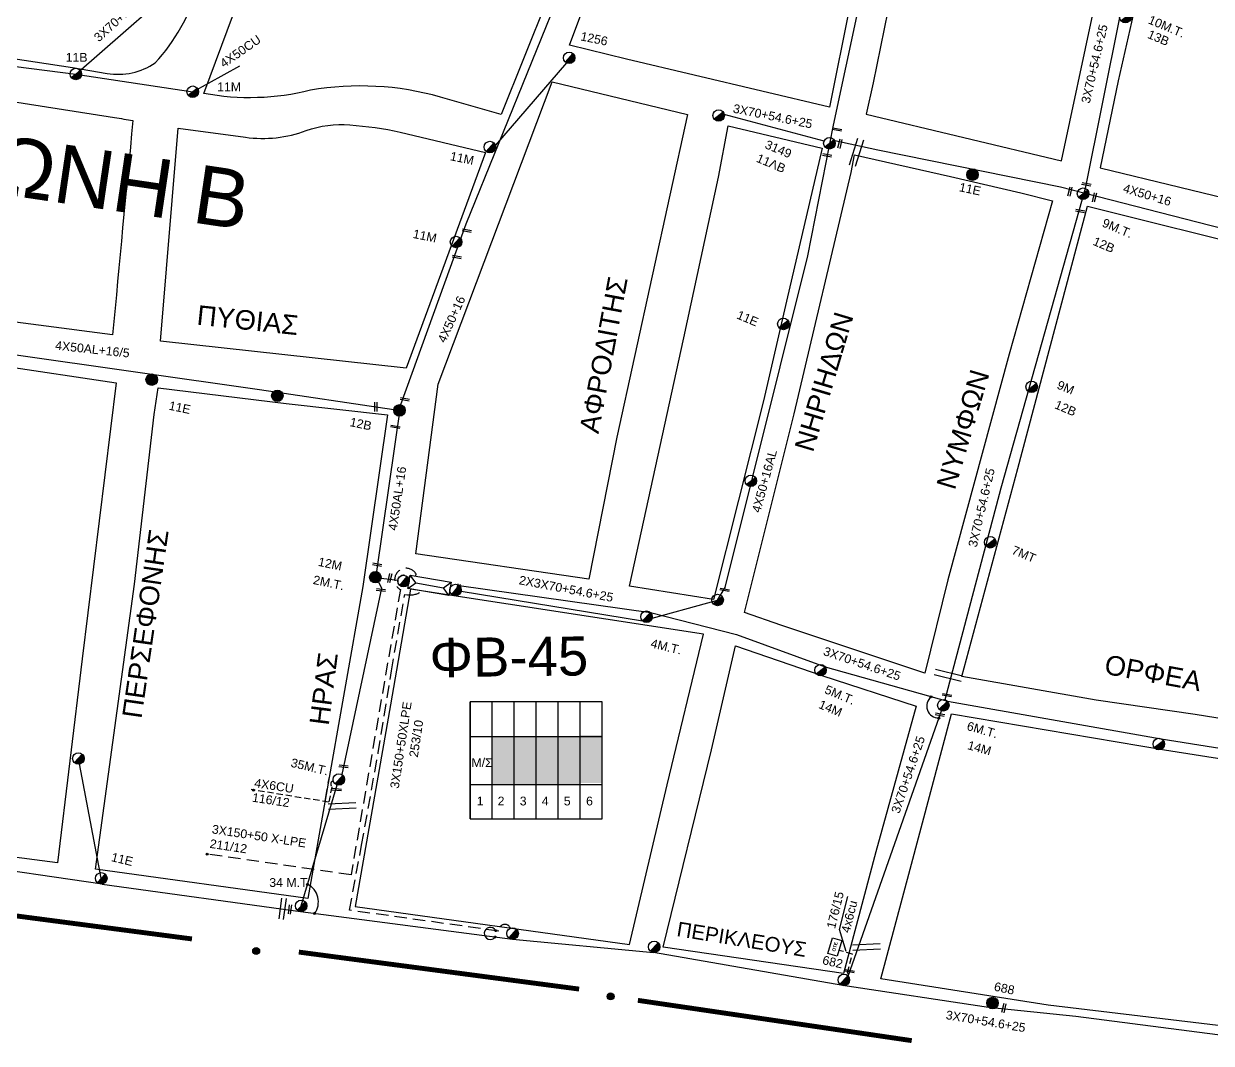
# Model space of a CAD drawing. Header units: millimetres. Extents: x 408 to 3042, y 742 to 1820.
# Drawn here: x 2117.3 to 2360.6, y 1280 to 1488.9 of the extents above; entities that cross this region are included whole.
import ezdxf
from ezdxf.enums import TextEntityAlignment as Align

# ---------------------------------------------------------------- set-up
doc = ezdxf.new("R2010")
doc.units = ezdxf.units.MM
doc.linetypes.add('DASHED', pattern=[19.05, 12.7, -6.35])
for name, color, linetype in [('Pillar OTE', 7, 'Continuous'), ('Άγνωστα', 7, 'Continuous'), ('Ασφαλειοκιβώτια Χ.Τ 6 αναχωρήσεων', 7, 'Continuous'), ('Ασφαλειοκιβώτια Χ.Τ 9 αναχωρήσεων', 7, 'Continuous'), ('Γυμνά εναέρια ΧΤ και ΦΟΠ (3Φ)   4x50+16AL', 7, 'Continuous'), ('Επιγραφές - Σχήματα', 7, 'Continuous'), ('Καλώδια ΧΤ    4Χ50 CU', 7, 'SYN_LINE'), ('Καλώδια ΧΤ   3x150AL+50XLPE', 7, 'DASHED'), ('Καλώδια ΧΤ   4x6CU', 7, 'DASHED'), ('Μηχανική τομή', 7, 'Continuous'), ('Στύλος Ξύλινος', 7, 'Continuous'), ('Στύλος Ξύλινος @ 1', 7, 'Continuous'), ('Στύλος ΦΜ', 7, 'Continuous'), ('Στύλος ΦΜ @ 1', 7, 'Continuous'), ('Συνδέσεις', 7, 'Continuous'), ('Συνεστραμμένα ΧΤ   3x70+54.6+25 AL', 7, 'SYN_LINE'), ('Τομή', 7, 'Continuous'), ('Υποσταθμός εναέριος 2 στύλων', 7, 'Continuous'), ('Υποσταθμός πόλεως', 7, 'Continuous'), ('Υπόβαθρο ΔΕΗ', 7, 'Continuous'), ('Υπόγεια καλώδια Παροχών ΧΤ   4x50AL', 7, 'DASHED'), ('Υπόγεια καλώδια Παροχών ΧΤ   4x6', 7, 'DASHED')]:
    doc.layers.add(name, color=color, linetype=linetype)
doc.styles.add('arial', font='arial.ttf')
doc.styles.get("Standard").update_dxf_attribs({"font": 'arial.ttf'})
doc.linetypes.add('SYN_LINE', pattern='A,0.5,-0.0001,["/\\/\\/\\/",Standard,S=0.1,R=0,X=0,Y=-0.05],-0.25', length=0.7501)
doc.dimstyles.new('ISO-25', dxfattribs={"dimtxt": 2.5, "dimasz": 2.5, "dimexe": 1.25, "dimexo": 0.625, "dimtad": 1, "dimtxsty": 'Standard', "dimcen": 2.5, "dimadec": 0, "dimazin": 0, "dimtfac": 1, "dimtmove": 0, "dimatfit": 3, "dimfxl": 1, "dimarcsym": 0})

# ---------------------------------------------------------------- blocks, each defined once
blk = doc.blocks.new('ΤΟΜΗ')
at = {"layer": 'Τομή', "ltscale": 40}
for p, q in [((-5.68, 0), (5.68, 0)), ((5.68, -2.33), (-5.68, -2.33))]:
    blk.add_line(p, q, dxfattribs=at)
blk = doc.blocks.new('ΜΗΧΑΝΙΚΗ ΤΟΜΗ')
at = {"layer": 'Μηχανική τομή', "ltscale": 40}
for p, q in [((-1.89, 0.78), (1.89, 0.78)), ((1.89, 0), (-1.89, 0))]:
    blk.add_line(p, q, dxfattribs=at)
blk = doc.blocks.new('ΥΠΑΡΧΩΝ ΞΥΛΙΝΟΣ ΣΤΥΛΟΣ')
at = {"layer": 'Στύλος Ξύλινος'}
h = blk.add_hatch(color=7, dxfattribs=at)
h.paths.add_polyline_path([(-2.62, 0, 0.270008), (-1.29, -2.28), (1.3, 2.27, 0.576266)])
h.paths.add_polyline_path([(-1.29, -2.28, 0.574793), (2.62, 0, 0.268822), (1.3, 2.27)])
at = {"layer": 'Στύλος Ξύλινος', "color": 7}
blk.add_line((-1.29, -2.28), (1.3, 2.27), dxfattribs=at)
blk.add_circle((0, 0), 2.62, dxfattribs=at)
at = {"layer": 'Στύλος Ξύλινος', "flags": 4}
for tag, p in [('ΑΡΙΘΜΟΣ', (-4.91, 8.6)), ('ΤΥΠΟΣ', (-4.85, 3.39))]:
    blk.add_attdef(tag, p, '', height=4, dxfattribs=at)
blk = doc.blocks.new('ΥΠΑΡΧΩΝ ΤΣΙΜΕΝΤΕΝΙΟΣ ΣΤΥΛΟΣ')
at = {"layer": 'Στύλος ΦΜ'}
blk.add_hatch(color=7, dxfattribs=at).paths.add_polyline_path([(-1.29, -2.28, 0.574793), (2.62, 0, 0.268822), (1.3, 2.27)])
at = {"layer": 'Στύλος ΦΜ', "color": 7}
blk.add_line((-1.29, -2.28), (1.3, 2.27), dxfattribs=at)
blk.add_circle((0, 0), 2.62, dxfattribs=at)
at = {"layer": 'Στύλος ΦΜ', "flags": 4}
for tag, p in [('ΑΡΙΘΜΟΣ', (-4.68, 8.05)), ('ΤΥΠΟΣ', (-4.91, 3.03))]:
    blk.add_attdef(tag, p, '', height=4, dxfattribs=at)
blk = doc.blocks.new('ΥΠΟΣΤΑΘΜΟΣ ΕΝΑΕΡΙΟΣ ΕΠΙ 2 ΣΤΥΛΩΝ')
at = {"layer": 'Υποσταθμός εναέριος 2 στύλων', "linetype": 'Continuous'}
for points in [[(-11.97, -2.11, 0.574793), (-8.45, -0.07, 0.268822), (-9.64, 1.98)], [(9.68, -2.15, 0.574793), (13.19, -0.1, 0.268822), (12.01, 1.95)]]:
    blk.add_hatch(color=256, dxfattribs=at).paths.add_polyline_path(points)
for p, q in [((-11.97, -2.11), (-9.64, 1.98)), ((9.68, -2.15), (12.01, 1.95))]:
    blk.add_line(p, q, dxfattribs=at)
for centre in [(-10.81, -0.07), (10.84, -0.1)]:
    blk.add_circle(centre, 2.36, dxfattribs=at)
at = {"layer": 'Υποσταθμός πόλεως', "linetype": 'Continuous', "ltscale": 40}
blk.add_lwpolyline([(-8.57, 2.82), (8.57, 2.82), (8.57, -2.82), (-8.57, -2.82)], close=True, dxfattribs=at)
for points in [[(-5.75, 0), (-8.57, 2.82)], [(-8.57, -2.82), (-5.75, 0)], [(-5.75, 0), (5.75, 0)], [(5.75, 0), (8.57, 2.82)], [(8.57, -2.82), (5.75, 0)]]:
    blk.add_lwpolyline(points, dxfattribs=at)
at = {"layer": 'Υποσταθμός εναέριος 2 στύλων', "ltscale": 40, "flags": 1}
for tag, p in [('ΜΕΤΑΣΧΗΜΑΤΙΣΜΟΣ', (14.09, 2.51)), ('ΙΣΧΥΣ', (14.07, -0.28)), ('ΑΡΙΘΜΟΣ', (14.19, -3))]:
    blk.add_attdef(tag, p, '', height=1.8, dxfattribs=at)
blk = doc.blocks.new('ΑΣΦΑΛΕΙΟΚΙΒΩΤΙΟ ΥΠΟΣΤΑΘΜΟΥ 6 ΑΝΑΧΩΡΗΣΕΩΝ')
at = {"layer": 'Ασφαλειοκιβώτια Χ.Τ 6 αναχωρήσεων', "ltscale": 40}
for p, q in [((-23.91, 27), (23.91, 27)), ((-9.83, 27), (-9.83, -27)), ((9.83, 27), (9.83, -27)), ((-23.91, 18), (23.91, 18)), ((-23.91, 9), (23.91, 9)), ((-23.91, 0), (23.91, 0)), ((-23.91, -9), (23.91, -9)), ((-23.91, -18), (23.91, -18))]:
    blk.add_line(p, q, dxfattribs=at)
at = {"layer": 'Ασφαλειοκιβώτια Χ.Τ 6 αναχωρήσεων'}
blk.add_lwpolyline([(-23.91, -27), (23.91, -27), (23.91, 27), (-23.91, 27)], close=True, dxfattribs=at)
for s, p in [('1', (-18.47, 24.34)), ('2', (-18.47, 15.77)), ('3', (-18.47, 6.7)), ('4', (-18.47, -2.33)), ('5', (-18.47, -11.34)), ('6', (-18.47, -20.47))]:
    blk.add_text(s, height=3.6, rotation=270, dxfattribs=at).set_placement(p)
at = {"layer": 'Ασφαλειοκιβώτια Χ.Τ 6 αναχωρήσεων', "ltscale": 40}
for tag, height, p in [('ΟΝΟΜΑ', 5, (-0.27, 31.68)), ('ΚΕΙΜΕΝΟ 1', 2, (16.95, 22.41)), ('ΚΕΙΜΕΝΟ 2', 2, (16.95, 13.71)), ('ΚΕΙΜΕΝΟ 3', 2, (16.95, 4.31)), ('ΚΕΙΜΕΝΟ 4', 2, (16.95, -4.67)), ('ΚΕΙΜΕΝΟ 5', 2, (16.95, -13.51)), ('ΚΕΙΜΕΝΟ 6', 2, (16.95, -22.43)), ('ΣΧ', 2, (-0.21, -29.21))]:
    blk.add_attdef(tag, text='', height=height, dxfattribs=at).set_placement(p, align=Align.MIDDLE_CENTER)
blk = doc.blocks.new('_ΣΥΝΔΕΣΗ')
at = {"layer": 'Συνδέσεις', "linetype": 'SYN_LINE', "ltscale": 40}
blk.add_hatch(color=256, dxfattribs=at).paths.add_polyline_path([(0.5, -0.01, 1), (-0.5, -0.01, 1)])
at = {"layer": 'Συνδέσεις'}
blk.add_circle((0, -0.01), 0.5, dxfattribs=at)
blk = doc.blocks.new('PILLAR ΟΤΕ')
at = {"layer": 'Pillar OTE', "ltscale": 40}
blk.add_lwpolyline([(-3.31, 2.02), (3.39, 2.02), (3.39, -1.99), (-3.31, -1.99)], close=True, dxfattribs=at)
at = {"layer": 'Pillar OTE', "insert": (-1.81, 0.71), "char_height": 1.3575, "width": 109.961, "attachment_point": 1}
blk.add_mtext('{\\fArial|b1|i0|c161|p34;OTE}', dxfattribs=at)

msp = doc.modelspace()

# ---------------------------------------------------------------- hatches: boundary and pattern name
at = {"layer": 'Ασφαλειοκιβώτια Χ.Τ 9 αναχωρήσεων', "ltscale": 40}
for color, points in [(1, [(2217.76, 1342.9), (2213.26, 1342.9), (2213.26, 1333.07), (2217.76, 1333.07)]), (173, [(2222.26, 1342.9), (2217.76, 1342.9), (2217.76, 1333.07), (2222.26, 1333.07)]), (151, [(2222.34, 1333.04), (2226.84, 1333.04), (2226.84, 1342.86), (2222.34, 1342.86)]), (6, [(2231.34, 1333.33), (2235.84, 1333.33), (2235.84, 1343.16), (2231.34, 1343.16)])]:
    msp.add_hatch(color=color, dxfattribs=at).paths.add_polyline_path(points)
at = {"layer": 'Επιγραφές - Σχήματα', "linetype": 'Continuous', "ltscale": 20}
h = msp.add_hatch(color=154, dxfattribs=at)
h.dxf.hatch_style = 1
edge = h.paths.add_edge_path()
edge.add_arc((2164.92, 1298.94), 0.708, 0, 360)
h = msp.add_hatch(color=154, dxfattribs=at)
h.dxf.hatch_style = 1
edge = h.paths.add_edge_path()
edge.add_arc((2237.52, 1289.62), 0.708, 0, 360)
at = {"layer": 'Καλώδια ΧΤ   3x150AL+50XLPE', "linetype": 'DASHED', "ltscale": 0.2}
h = msp.add_hatch(color=5, dxfattribs=at)
h.dxf.hatch_style = 1
h.paths.add_polyline_path([(2231.26, 1342.9), (2226.76, 1342.9), (2226.76, 1333.07), (2231.26, 1333.07)])

# ---------------------------------------------------------------- linework, layer by layer
at = {"layer": 'Άγνωστα', "color": 30}
msp.add_lwpolyline([(2425.35, 1432.48), (2394.05, 1439.05), (2360.24, 1447.53), (2329.65, 1455.38), (2292.29, 1462.99), (2283.42, 1464.88)], dxfattribs=at)
at = {"layer": 'Άγνωστα', "color": 151}
for points in [[(2083.19, 1423.73), (2114.8, 1421.22), (2165.58, 1413.95), (2193.11, 1409.86)], [(2190.5, 1375.33), (2193.93, 1374.88)]]:
    msp.add_lwpolyline(points, dxfattribs=at)
at = {"layer": 'Γυμνά εναέρια ΧΤ και ΦΟΠ (3Φ)   4x50+16AL', "color": 173, "ltscale": 40}
msp.add_lwpolyline([(2259.44, 1370.83), (2260.97, 1373.38), (2277.89, 1441.32), (2283.21, 1468.09), (2290.77, 1503.52), (2296.37, 1529.77)], dxfattribs=at)
at = {"layer": 'Γυμνά εναέρια ΧΤ και ΦΟΠ (3Φ)   4x50+16AL', "color": 151}
msp.add_lwpolyline([(2228.14, 1497.92), (2207.89, 1447.84), (2194.51, 1410.84), (2189.57, 1376.65)], dxfattribs=at)
at = {"layer": 'Επιγραφές - Σχήματα', "color": 154, "linetype": 'Continuous', "ltscale": 20, "const_width": 1}
for points in [[(2105.25, 1307.5), (2151.77, 1301.4)], [(2173.66, 1298.71), (2231.07, 1291.13)], [(2243.11, 1288.82), (2299.2, 1280.57)]]:
    msp.add_lwpolyline(points, dxfattribs=at)
at = {"layer": 'Επιγραφές - Σχήματα', "color": 154, "linetype": 'Continuous', "ltscale": 20}
for centre in [(2164.92, 1298.94), (2237.52, 1289.62)]:
    msp.add_circle(centre, 0.708, dxfattribs=at)
at = {"layer": 'Καλώδια ΧΤ    4Χ50 CU', "color": 27, "ltscale": 10}
msp.add_line((2151.93, 1474.96), (2161.57, 1480.25), dxfattribs=at)
at = {"layer": 'Καλώδια ΧΤ   3x150AL+50XLPE', "color": 6, "linetype": 'DASHED', "ltscale": 0.2}
msp.add_lwpolyline([(2197.6, 1375.76), (2197.67, 1376.15, 1.305175), (2194.45, 1372.97), (2184.35, 1314.53), (2154.74, 1318.8)], format="xyb", dxfattribs=at)
at = {"layer": 'Καλώδια ΧΤ   3x150AL+50XLPE', "color": 5, "linetype": 'DASHED', "ltscale": 0.2}
msp.add_lwpolyline([(2217.01, 1303.61, 0.870618), (2214.64, 1303.01), (2184.04, 1307.29), (2186.51, 1320.6), (2189.91, 1339.52), (2192.62, 1356.31), (2195.36, 1371.98), (2195.94, 1371.9, 0.199346), (2198.88, 1372.69)], format="xyb", dxfattribs=at)
at = {"layer": 'Καλώδια ΧΤ   3x150AL+50XLPE', "color": 7, "linetype": 'DASHED', "ltscale": 0.2}
msp.add_lwpolyline([(2179.02, 1329.55), (2179.92, 1334.64)], dxfattribs=at)
msp.add_arc((2195.1, 1374.72), 1.18, 77.3323, 249.8783, dxfattribs=at)
at = {"layer": 'Καλώδια ΧΤ   4x6CU', "color": 151, "linetype": 'DASHED', "ltscale": 0.1}
msp.add_lwpolyline([(2180.7, 1333.77, 0.640141), (2180.45, 1332.59), (2180.45, 1332.59), (2180.45, 1332.59), (2180.45, 1332.59), (2179.76, 1329.43), (2163.87, 1331.99)], format="xyb", dxfattribs=at)
at = {"layer": 'Συνεστραμμένα ΧΤ   3x70+54.6+25 AL', "color": 27, "linetype": 'SYN_LINE', "ltscale": 20}
msp.add_line((2127.99, 1478.59), (2151.93, 1474.96), dxfattribs=at)
at = {"layer": 'Συνεστραμμένα ΧΤ   3x70+54.6+25 AL', "color": 62, "ltscale": 20}
msp.add_line((2133.19, 1313.82), (2128.5, 1338.37), dxfattribs=at)
at = {"layer": 'Συνεστραμμένα ΧΤ   3x70+54.6+25 AL', "color": 30, "linetype": 'SYN_LINE', "ltscale": 20}
for points in [[(2349.55, 1519.67), (2341.83, 1490.53), (2334.76, 1455.16), (2317.44, 1393.75), (2306, 1350.4)], [(2281.25, 1464.86), (2260.81, 1470.33)]]:
    msp.add_lwpolyline(points, dxfattribs=at)
at = {"layer": 'Συνεστραμμένα ΧΤ   3x70+54.6+25 AL', "color": 27, "linetype": 'SYN_LINE', "ltscale": 20}
msp.add_lwpolyline([(2036.4, 1486.27), (2071.35, 1486.82), (2096.93, 1482.5), (2128, 1478.59), (2153.33, 1500.74), (2167.74, 1510.21)], dxfattribs=at)
at = {"layer": 'Συνεστραμμένα ΧΤ   3x70+54.6+25 AL', "color": 151, "linetype": 'SYN_LINE', "ltscale": 20}
msp.add_lwpolyline([(2228.5, 1480.87), (2213.91, 1464.02)], dxfattribs=at)
at = {"layer": 'Συνεστραμμένα ΧΤ   3x70+54.6+25 AL', "color": 151, "ltscale": 20}
msp.add_lwpolyline([(2190, 1374.53), (2190.6, 1373.25), (2182.44, 1335.07), (2182.65, 1334.92)], dxfattribs=at)
at = {"layer": 'Συνεστραμμένα ΧΤ   3x70+54.6+25 AL', "color": 1, "ltscale": 20}
for points in [[(2206.51, 1373.79), (2245.69, 1368.27), (2263.3, 1363.78), (2281.46, 1357.16), (2306.52, 1350.09), (2350.28, 1342.41), (2396.15, 1335.08), (2396.15, 1335.08)], [(2286.18, 1293.77), (2305.29, 1348.16)]]:
    msp.add_lwpolyline(points, dxfattribs=at)
at = {"layer": 'Συνεστραμμένα ΧΤ   3x70+54.6+25 AL', "color": 173, "linetype": 'SYN_LINE', "ltscale": 20}
msp.add_lwpolyline([(2206.92, 1372.68), (2244.07, 1366.55), (2244.07, 1366.55), (2259.44, 1370.83)], dxfattribs=at)
at = {"layer": 'Συνεστραμμένα ΧΤ   3x70+54.6+25 AL', "color": 5, "ltscale": 20}
for points in [[(2174.13, 1308.17), (2174.13, 1308.17), (2181.5, 1332.94)], [(2173.98, 1307), (2217.42, 1301.34)], [(2217.42, 1301.34), (2246.29, 1298.61)], [(2420.98, 1273.19), (2396.22, 1277.26), (2393, 1277.05), (2367.66, 1281.03), (2332.82, 1285.52), (2314.96, 1287.39), (2285.12, 1291.84), (2246.29, 1298.61)]]:
    msp.add_lwpolyline(points, dxfattribs=at)
at = {"layer": 'Συνεστραμμένα ΧΤ   3x70+54.6+25 AL', "color": 62, "ltscale": 20}
for points in [[(2133.37, 1312.65), (2104.3, 1316.88), (2070.61, 1321.75)], [(2133.37, 1312.65), (2173.98, 1307)]]:
    msp.add_lwpolyline(points, dxfattribs=at)
at = {"layer": 'Υπόβαθρο ΔΕΗ'}
msp.add_lwpolyline([(2227.06, 1500.16), (2244.56, 1544.61), (2199.52, 1553.22), (2155.53, 1562.08), (2103.43, 1572.73), (2072.7, 1579.06, 0.532032), (2072.19, 1578.57), (2065.12, 1560.18), (2055.07, 1533.55), (2042.25, 1499.92), (2039.98, 1493.11), (2082.21, 1486.78), (2127.29, 1479.91), (2134.39, 1478.72, 0.19226), (2144.22, 1480.86, 0.115551), (2153.03, 1496.36), (2158.76, 1513.53, -0.502704), (2163.55, 1515.1), (2192.19, 1507.69), (2227.06, 1500.16)], format="xyb", dxfattribs=at)
for points in [[(2293.27, 1524.39), (2286.52, 1492.55), (2282.35, 1471.83), (2240.76, 1481.65), (2229.08, 1484.47), (2237.78, 1507.7), (2251.83, 1542.4), (2279.49, 1530.27), (2293.27, 1524.39)], [(2329.86, 1460.81), (2336.47, 1491.8), (2342.05, 1514.59), (2317.45, 1519.26), (2301.24, 1522.43), (2296.53, 1502.68), (2291.29, 1476.78), (2289.86, 1470.35), (2329.86, 1460.81)], [(2464.59, 1430.71), (2481.38, 1488.22), (2414.6, 1500.54), (2376.63, 1507.84), (2349.7, 1513.31), (2341.46, 1477.17), (2337.8, 1459.35), (2386.78, 1447.48), (2426.74, 1438.41), (2443.41, 1434.89), (2444.58, 1435.25), (2464.59, 1430.71)], [(2225.56, 1476.97), (2253.28, 1470.31), (2238.83, 1404.23), (2233.06, 1375.13), (2197.63, 1380.27), (2202.18, 1415.04), (2225.56, 1476.97)], [(2261.59, 1468.01), (2280.85, 1463.41), (2273.55, 1432.06), (2268.86, 1411.64), (2258.63, 1370.96), (2241.37, 1373.66), (2252.54, 1424.52), (2259.59, 1457.44), (2261.59, 1468.01)], [(2328.01, 1452.6), (2319.17, 1421.22), (2306.6, 1374.98), (2301.91, 1355.85), (2272.39, 1365.71), (2264.95, 1368.28), (2275.12, 1408.97), (2286.78, 1458.42), (2287.46, 1462.07), (2307.17, 1457.58), (2321.58, 1454.24), (2328.01, 1452.6)], [(2423.54, 1430.19), (2413.93, 1398.79), (2403.57, 1364.04), (2396.58, 1341.06), (2357.28, 1347.36), (2336.96, 1350.35), (2309.47, 1355.19), (2320.91, 1397.77), (2335.21, 1451.51), (2372.42, 1442.2), (2395.75, 1436.69), (2420.22, 1430.89), (2423.54, 1430.19)], [(2089.8, 1421.44), (2112.57, 1418.91), (2136.25, 1415.32), (2129.28, 1358.79), (2124.24, 1317), (2084.98, 1322.09), (2078.75, 1323.1), (2083.34, 1364.89), (2087.36, 1401.57), (2089.55, 1421.46)], [(2144.83, 1414.27), (2171.07, 1411.07), (2191.82, 1408.75), (2186.8, 1373.57), (2175.51, 1309.71), (2131.99, 1315.73), (2139.97, 1374.08), (2144.03, 1408.84), (2144.83, 1414.27)], [(2196.56, 1373.05), (2192.44, 1349.34), (2185.19, 1308.03), (2241.36, 1300.23), (2249.11, 1332.99), (2256.55, 1363.85), (2196.56, 1373.05)], [(2263.11, 1361.45), (2280.77, 1355.37), (2300.14, 1349.12), (2291.87, 1319.23), (2285.21, 1294.35), (2248.31, 1299.71), (2258.2, 1340.17), (2263.11, 1361.45)], [(2367.85, 1282.9), (2364.87, 1283.32), (2327.16, 1287.83), (2327.16, 1287.83), (2292.88, 1293.24), (2298.88, 1315.7), (2307.38, 1347.49), (2350.95, 1340.12), (2396.1, 1333.07)], [(2284.4, 1303.37), (2286.12, 1310.13)]]:
    msp.add_lwpolyline(points, dxfattribs=at)
for points in [[(2165.08, 1503.84, -0.386401), (2170.27, 1506.06), (2220.22, 1494.57), (2224.56, 1493.88), (2215.13, 1470.32), (2202.66, 1473.87, 0.11223), (2176.05, 1475.28, -0.109028), (2154.2, 1474.61)], [(2135.51, 1425.13), (2088.41, 1431.28), (2092.72, 1476.45), (2135.91, 1469.67, 0.001025), (2139.68, 1469.08, 0.001025)], [(2195.62, 1418.33), (2145.3, 1423.85), (2148.95, 1467.51), (2162.71, 1465.63, 0.122695), (2175.19, 1466.99, -0.109555), (2184.11, 1468.19, -0.029401), (2194.44, 1466.71), (2211.88, 1462.49)]]:
    msp.add_lwpolyline(points, format="xyb", close=True, dxfattribs=at)
for centre, radius, start, end in [((2304.74, 1349.1), 2.46, 128.411, 270.3917), ((2173.68, 1309.02), 3.99, 323.0425, 63.6799), ((2212.88, 1302.54), 1.24, 26.8606, 323.4464)]:
    msp.add_arc(centre, radius, start, end, dxfattribs=at)
at = {"layer": 'Υπόγεια καλώδια Παροχών ΧΤ   4x6', "color": 1, "linetype": 'DASHED', "ltscale": 0.1}
msp.add_lwpolyline([(2286.18, 1293.77, 0.279808), (2286.06, 1294.52), (2287.07, 1298.3), (2284.29, 1299.05)], format="xyb", dxfattribs=at)

# ---------------------------------------------------------------- block references
at = {"layer": 'Pillar OTE', "xscale": 0.5, "yscale": 0.5, "zscale": 0.5, "rotation": 74.05622295841408}
msp.add_blockref('PILLAR ΟΤΕ', (2283.45, 1299.73), dxfattribs=at)
at = {"layer": 'Ασφαλειοκιβώτια Χ.Τ 6 αναχωρήσεων', "xscale": 0.5, "yscale": 0.5, "zscale": 0.5, "rotation": 90}
msp.add_blockref('ΑΣΦΑΛΕΙΟΚΙΒΩΤΙΟ ΥΠΟΣΤΑΘΜΟΥ 6 ΑΝΑΧΩΡΗΣΕΩΝ', (2222.26, 1337.99), dxfattribs=at)
at = {"layer": 'Μηχανική τομή'}
for p, xscale, yscale, zscale, rotation in [((2283.97, 1467.42), 0.4999999999999999, 0.4999999999999999, 0.4999999999999999, 169.57116670519), ((2284.68, 1464.28), 0.4999999999999998, 0.4999999999999998, 0.4999999999999998, 76.52273740397938), ((2281.92, 1462.13), 0.4999999999999999, 0.4999999999999999, 0.4999999999999999, 169.57116670519), ((2331.81, 1454.46), 0.4999999999999998, 0.4999999999999998, 0.4999999999999998, 76.52273740397938), ((2335.01, 1456.17), 0.4999999999999999, 0.4999999999999999, 0.4999999999999999, 169.57116670519), ((2336.81, 1453.26), 0.4999999999999998, 0.4999999999999998, 0.4999999999999998, 76.52273740397938), ((2333.74, 1450.72), 0.4999999999999999, 0.4999999999999999, 0.4999999999999999, 169.57116670519), ((2208.13, 1446.7), 0.4999999999999999, 0.4999999999999999, 0.4999999999999999, 169.57116670519), ((2206.06, 1441.3), 0.4999999999999999, 0.4999999999999999, 0.4999999999999999, 169.57116670519), ((2189.25, 1410.43), 0.4999999999999998, 0.4999999999999998, 0.4999999999999998, 270.3412324032262), ((2195.43, 1412.15), 0.4999999999999999, 0.4999999999999999, 0.4999999999999999, 169.57116670519), ((2193.46, 1406.5), 0.4999999999999999, 0.4999999999999999, 0.4999999999999999, 169.57116670519), ((2189.75, 1378.26), 0.4999999999999999, 0.4999999999999999, 0.4999999999999999, 169.57116670519), ((2192.46, 1375.28), 0.4999999999999998, 0.4999999999999998, 0.4999999999999998, 76.52273740397938), ((2190.5, 1373.08), 0.4999999999999999, 0.4999999999999999, 0.4999999999999999, 174.8667646448354), ((2206.48, 1373.12), 0.4999999999999998, 0.4999999999999998, 0.4999999999999998, 76.52273740397938), ((2260.92, 1373.11), 0.4999999999999999, 0.4999999999999999, 0.4999999999999999, 169.57116670519), ((2306.46, 1351.54), 0.4999999999999999, 0.4999999999999999, 0.4999999999999999, 169.57116670519), ((2305.02, 1347.52), 0.4999999999999999, 0.4999999999999999, 0.4999999999999999, 169.57116670519), ((2182.85, 1336.96), 0.4999999999999999, 0.4999999999999999, 0.4999999999999999, 174.8667646448354), ((2181.48, 1332.19), 0.4999999999999999, 0.4999999999999999, 0.4999999999999999, 174.8667646448354), ((2170.76, 1307.54), 1.132739896008985, 1.132739896008985, 1.132739896008985, 82.3499852176871), ((2172.03, 1307.42), 0.4999999999999998, 0.4999999999999998, 0.4999999999999998, 82.3499852176871), ((2286.55, 1294.99), 0.4999999999999999, 0.4999999999999999, 0.4999999999999999, 169.57116670519), ((2318.27, 1287.21), 0.4999999999999998, 0.4999999999999998, 0.4999999999999998, 76.52273740397938)]:
    msp.add_blockref('ΜΗΧΑΝΙΚΗ ΤΟΜΗ', p, dxfattribs=dict(at, xscale=xscale, yscale=yscale, zscale=zscale, rotation=rotation))
at = {"layer": 'Στύλος Ξύλινος @ 1', "ltscale": 40}
ref = msp.add_blockref('ΥΠΑΡΧΩΝ ΞΥΛΙΝΟΣ ΣΤΥΛΟΣ', (2311.64, 1457.98), dxfattribs=dict(at, xscale=0.449999999999818, yscale=0.449999999999818, zscale=0.449999999999818, rotation=348.1169651203148))
ref.add_attrib('ΑΡΙΘΜΟΣ', '11E', (2308.78, 1454.61), dxfattribs={"layer": 'Στύλος Ξύλινος', "height": 1.8, "rotation": 348.117, "flags": 4})
ref = msp.add_blockref('ΥΠΑΡΧΩΝ ΞΥΛΙΝΟΣ ΣΤΥΛΟΣ', (2143.52, 1415.98), dxfattribs=dict(at, xscale=0.449999999999818, yscale=0.449999999999818, zscale=0.449999999999818, rotation=348.1169651203148))
ref.add_attrib('ΑΡΙΘΜΟΣ', '11E', (2146.91, 1409.85), dxfattribs={"layer": 'Στύλος Ξύλινος', "height": 1.8, "rotation": 348.117, "flags": 4})
at = {"layer": 'Στύλος Ξύλινος @ 1', "ltscale": 40, "xscale": 0.449999999999818, "yscale": 0.449999999999818, "zscale": 0.449999999999818, "rotation": 348.1169651203148}
msp.add_blockref('ΥΠΑΡΧΩΝ ΞΥΛΙΝΟΣ ΣΤΥΛΟΣ', (2169.26, 1412.68), dxfattribs=at)
at = {"layer": 'Στύλος Ξύλινος @ 1', "ltscale": 40}
ref = msp.add_blockref('ΥΠΑΡΧΩΝ ΞΥΛΙΝΟΣ ΣΤΥΛΟΣ', (2194.27, 1409.68), dxfattribs=dict(at, xscale=0.449999999999818, yscale=0.449999999999818, zscale=0.449999999999818, rotation=348.1169651203148))
ref.add_attrib('ΤΥΠΟΣ', '12B', (2183.98, 1406.49), dxfattribs={"layer": 'Στύλος Ξύλινος', "height": 1.8, "rotation": 348.117, "flags": 4})
ref = msp.add_blockref('ΥΠΑΡΧΩΝ ΞΥΛΙΝΟΣ ΣΤΥΛΟΣ', (2189.33, 1375.5), dxfattribs=dict(at, xscale=0.449999999999818, yscale=0.449999999999818, zscale=0.449999999999818, rotation=348.1169651203148))
ref.add_attrib('ΤΥΠΟΣ', '12M', (2177.49, 1377.86), dxfattribs={"layer": 'Στύλος Ξύλινος', "height": 1.8, "rotation": 348.117, "flags": 4})
ref.add_attrib('ΑΡΙΘΜΟΣ', '2M.T.', (2176.45, 1374.15), dxfattribs={"layer": 'Στύλος Ξύλινος', "height": 1.8, "rotation": 348.117, "flags": 4})
ref = msp.add_blockref('ΥΠΑΡΧΩΝ ΞΥΛΙΝΟΣ ΣΤΥΛΟΣ', (2315.74, 1288.27), dxfattribs=dict(at, xscale=0.449999999999818, yscale=0.449999999999818, zscale=0.449999999999818, rotation=348.1169651203148))
ref.add_attrib('ΑΡΙΘΜΟΣ', '688', (2315.94, 1290.84), dxfattribs={"layer": 'Στύλος Ξύλινος', "height": 1.8, "rotation": 348.117, "flags": 4})
at = {"layer": 'Στύλος ΦΜ @ 1', "ltscale": 40}
ref = msp.add_blockref('ΥΠΑΡΧΩΝ ΤΣΙΜΕΝΤΕΝΙΟΣ ΣΤΥΛΟΣ', (2342.97, 1490.23), dxfattribs=dict(at, xscale=0.4499999999998182, yscale=0.4499999999998182, zscale=0.4499999999998182, rotation=337.1517464580141))
ref.add_attrib('ΤΥΠΟΣ', '10M.T.', (2347.47, 1489.02), dxfattribs={"layer": 'Στύλος ΦΜ', "height": 1.8, "rotation": 337.1517, "flags": 4})
ref.add_attrib('ΑΡΙΘΜΟΣ', '13B', (2347.33, 1486.05), dxfattribs={"layer": 'Στύλος ΦΜ', "height": 1.8, "rotation": 337.1517, "flags": 4})
ref = msp.add_blockref('ΥΠΑΡΧΩΝ ΤΣΙΜΕΝΤΕΝΙΟΣ ΣΤΥΛΟΣ', (2229.02, 1481.92), dxfattribs=dict(at, xscale=0.4499999999998183, yscale=0.4499999999998183, zscale=0.4499999999998183, rotation=348.3989664998811))
ref.add_attrib('ΤΥΠΟΣ', '1256', (2231.24, 1485.51), dxfattribs={"layer": 'Στύλος ΦΜ', "height": 1.8, "rotation": 348.399, "flags": 4})
ref = msp.add_blockref('ΥΠΑΡΧΩΝ ΤΣΙΜΕΝΤΕΝΙΟΣ ΣΤΥΛΟΣ', (2127.99, 1478.59), dxfattribs=dict(at, xscale=0.4499999999998182, yscale=0.4499999999998182, zscale=0.4499999999998182, rotation=337.1517464580141))
ref.add_attrib('ΤΥΠΟΣ', '11B', (2125.9, 1481.11), dxfattribs={"layer": 'Στύλος ΦΜ', "height": 1.8, "flags": 4})
ref = msp.add_blockref('ΥΠΑΡΧΩΝ ΤΣΙΜΕΝΤΕΝΙΟΣ ΣΤΥΛΟΣ', (2151.93, 1474.96), dxfattribs=dict(at, xscale=0.4499999999998182, yscale=0.4499999999998182, zscale=0.4499999999998182, rotation=337.1517464580141))
ref.add_attrib('ΤΥΠΟΣ', '11M', (2156.93, 1475.07), dxfattribs={"layer": 'Στύλος ΦΜ', "height": 1.8, "flags": 4})
at = {"layer": 'Στύλος ΦΜ @ 1', "ltscale": 40, "xscale": 0.4499999999998182, "yscale": 0.4499999999998182, "zscale": 0.4499999999998182}
for p, rotation in [((2259.66, 1470.1), 337.1517464580141), ((2266.25, 1395.24), 337.1517464580141), ((2259.44, 1370.84), 337.1517464580141), ((2349.82, 1341.33), 337.1517464580141), ((2128.5, 1338.38), 346.5061005695495), ((2217.45, 1302.52), 346.5061005695495), ((2246.44, 1299.78), 346.5061005695495)]:
    msp.add_blockref('ΥΠΑΡΧΩΝ ΤΣΙΜΕΝΤΕΝΙΟΣ ΣΤΥΛΟΣ', p, dxfattribs=dict(at, rotation=rotation))
at = {"layer": 'Στύλος ΦΜ @ 1', "ltscale": 40}
ref = msp.add_blockref('ΥΠΑΡΧΩΝ ΤΣΙΜΕΝΤΕΝΙΟΣ ΣΤΥΛΟΣ', (2212.8, 1463.63), dxfattribs=dict(at, xscale=0.4499999999998183, yscale=0.4499999999998183, zscale=0.4499999999998183, rotation=348.3989664998811))
ref.add_attrib('ΤΥΠΟΣ', '11M', (2204.52, 1460.96), dxfattribs={"layer": 'Στύλος ΦΜ', "height": 1.8, "rotation": 348.399, "flags": 4})
ref = msp.add_blockref('ΥΠΑΡΧΩΝ ΤΣΙΜΕΝΤΕΝΙΟΣ ΣΤΥΛΟΣ', (2282.34, 1464.4), dxfattribs=dict(at, xscale=0.4499999999998182, yscale=0.4499999999998182, zscale=0.4499999999998182, rotation=337.1517464580141))
ref.add_attrib('ΤΥΠΟΣ', '3149', (2268.96, 1463.47), dxfattribs={"layer": 'Στύλος ΦΜ', "height": 1.8, "rotation": 337.1517, "flags": 4})
ref.add_attrib('ΑΡΙΘΜΟΣ', '11ΛΒ', (2267.21, 1460.67), dxfattribs={"layer": 'Στύλος ΦΜ', "height": 1.8, "rotation": 337.1517, "flags": 4})
ref = msp.add_blockref('ΥΠΑΡΧΩΝ ΤΣΙΜΕΝΤΕΝΙΟΣ ΣΤΥΛΟΣ', (2334.3, 1454.07), dxfattribs=dict(at, xscale=0.4499999999998182, yscale=0.4499999999998182, zscale=0.4499999999998182, rotation=337.1517464580141))
ref.add_attrib('ΤΥΠΟΣ', '9M.T.', (2338.03, 1447.43), dxfattribs={"layer": 'Στύλος ΦΜ', "height": 1.8, "rotation": 337.1517, "flags": 4})
ref.add_attrib('ΑΡΙΘΜΟΣ', '12B', (2336.15, 1443.65), dxfattribs={"layer": 'Στύλος ΦΜ', "height": 1.8, "rotation": 337.1517, "flags": 4})
ref = msp.add_blockref('ΥΠΑΡΧΩΝ ΤΣΙΜΕΝΤΕΝΙΟΣ ΣΤΥΛΟΣ', (2205.87, 1444.18), dxfattribs=dict(at, xscale=0.4499999999998183, yscale=0.4499999999998183, zscale=0.4499999999998183, rotation=348.3989664998811))
ref.add_attrib('ΤΥΠΟΣ', '11M', (2196.9, 1445.04), dxfattribs={"layer": 'Στύλος ΦΜ', "height": 1.8, "rotation": 348.399, "flags": 4})
ref = msp.add_blockref('ΥΠΑΡΧΩΝ ΤΣΙΜΕΝΤΕΝΙΟΣ ΣΤΥΛΟΣ', (2272.91, 1427.39), dxfattribs=dict(at, xscale=0.4499999999998182, yscale=0.4499999999998182, zscale=0.4499999999998182, rotation=337.1517464580141))
ref.add_attrib('ΤΥΠΟΣ', '11E', (2263.19, 1428.57), dxfattribs={"layer": 'Στύλος ΦΜ', "height": 1.8, "rotation": 337.1517, "flags": 4})
ref = msp.add_blockref('ΥΠΑΡΧΩΝ ΤΣΙΜΕΝΤΕΝΙΟΣ ΣΤΥΛΟΣ', (2323.77, 1414.5), dxfattribs=dict(at, xscale=0.4499999999998182, yscale=0.4499999999998182, zscale=0.4499999999998182, rotation=337.1517464580141))
ref.add_attrib('ΤΥΠΟΣ', '9M', (2328.78, 1414.22), dxfattribs={"layer": 'Στύλος ΦΜ', "height": 1.8, "rotation": 337.1517, "flags": 4})
ref.add_attrib('ΑΡΙΘΜΟΣ', '12B', (2328.31, 1410.17), dxfattribs={"layer": 'Στύλος ΦΜ', "height": 1.8, "rotation": 337.1517, "flags": 4})
ref = msp.add_blockref('ΥΠΑΡΧΩΝ ΤΣΙΜΕΝΤΕΝΙΟΣ ΣΤΥΛΟΣ', (2315.29, 1382.67), dxfattribs=dict(at, xscale=0.4499999999998182, yscale=0.4499999999998182, zscale=0.4499999999998182, rotation=337.1517464580141))
ref.add_attrib('ΤΥΠΟΣ', '7MT', (2319.51, 1380.38), dxfattribs={"layer": 'Στύλος ΦΜ', "height": 1.8, "rotation": 337.1517, "flags": 4})
ref = msp.add_blockref('ΥΠΑΡΧΩΝ ΤΣΙΜΕΝΤΕΝΙΟΣ ΣΤΥΛΟΣ', (2244.88, 1367.41), dxfattribs=dict(at, xscale=0.4499999999998182, yscale=0.4499999999998182, zscale=0.4499999999998182, rotation=346.5061005695495))
ref.add_attrib('ΤΥΠΟΣ', '4M.T.', (2245.59, 1361.16), dxfattribs={"layer": 'Στύλος ΦΜ', "height": 1.8, "rotation": 346.5061, "flags": 4})
ref = msp.add_blockref('ΥΠΑΡΧΩΝ ΤΣΙΜΕΝΤΕΝΙΟΣ ΣΤΥΛΟΣ', (2280.53, 1356.45), dxfattribs=dict(at, xscale=0.4499999999998182, yscale=0.4499999999998182, zscale=0.4499999999998182, rotation=337.1517464580141))
ref.add_attrib('ΤΥΠΟΣ', '5M.T.', (2281.19, 1351.82), dxfattribs={"layer": 'Στύλος ΦΜ', "height": 1.8, "rotation": 337.1517, "flags": 4})
ref.add_attrib('ΑΡΙΘΜΟΣ', '14M', (2279.96, 1348.77), dxfattribs={"layer": 'Στύλος ΦΜ', "height": 1.8, "rotation": 337.1517, "flags": 4})
ref = msp.add_blockref('ΥΠΑΡΧΩΝ ΤΣΙΜΕΝΤΕΝΙΟΣ ΣΤΥΛΟΣ', (2305.68, 1349.27), dxfattribs=dict(at, xscale=0.4499999999998182, yscale=0.4499999999998182, zscale=0.4499999999998182, rotation=344.0780238654427))
ref.add_attrib('ΤΥΠΟΣ', '6M.T.', (2310.34, 1344.25), dxfattribs={"layer": 'Στύλος ΦΜ', "height": 1.8, "rotation": 344.078, "flags": 4})
ref.add_attrib('ΑΡΙΘΜΟΣ', '14M', (2310.48, 1340.32), dxfattribs={"layer": 'Στύλος ΦΜ', "height": 1.8, "rotation": 344.078, "flags": 4})
ref = msp.add_blockref('ΥΠΑΡΧΩΝ ΤΣΙΜΕΝΤΕΝΙΟΣ ΣΤΥΛΟΣ', (2181.84, 1334.06), dxfattribs=dict(at, xscale=0.4499999999998182, yscale=0.4499999999998182, zscale=0.4499999999998182, rotation=346.5061005695495))
ref.add_attrib('ΤΥΠΟΣ', '35M.T.', (2171.87, 1336.71), dxfattribs={"layer": 'Στύλος ΦΜ', "height": 1.8, "rotation": 346.5061, "flags": 4})
ref = msp.add_blockref('ΥΠΑΡΧΩΝ ΤΣΙΜΕΝΤΕΝΙΟΣ ΣΤΥΛΟΣ', (2133.19, 1313.82), dxfattribs=dict(at, xscale=0.4499999999998182, yscale=0.4499999999998182, zscale=0.4499999999998182, rotation=346.5061005695495))
ref.add_attrib('ΤΥΠΟΣ', '11E', (2135.1, 1317.37), dxfattribs={"layer": 'Στύλος ΦΜ', "height": 1.8, "rotation": 346.5061, "flags": 4})
ref = msp.add_blockref('ΥΠΑΡΧΩΝ ΤΣΙΜΕΝΤΕΝΙΟΣ ΣΤΥΛΟΣ', (2174.13, 1308.17), dxfattribs=dict(at, xscale=0.4499999999998182, yscale=0.4499999999998182, zscale=0.4499999999998182, rotation=346.5061005695495))
ref.add_attrib('ΑΡΙΘΜΟΣ', '34 M.T', (2167.61, 1312.06), dxfattribs={"layer": 'Στύλος ΦΜ', "height": 1.8, "flags": 4})
ref = msp.add_blockref('ΥΠΑΡΧΩΝ ΤΣΙΜΕΝΤΕΝΙΟΣ ΣΤΥΛΟΣ', (2285.29, 1293), dxfattribs=dict(at, xscale=0.4499999999998182, yscale=0.4499999999998182, zscale=0.4499999999998182, rotation=347.490630320003))
ref.add_attrib('ΤΥΠΟΣ', '682', (2280.77, 1296.26), dxfattribs={"layer": 'Στύλος ΦΜ', "height": 1.8, "rotation": 347.4906, "flags": 4})
at = {"layer": 'Συνδέσεις', "xscale": 0.4, "yscale": 0.4, "zscale": 0.25}
for p in [(2303.21, 1351.02), (2304.76, 1346.63), (2164.36, 1331.91), (2164.36, 1331.91), (2154.9, 1318.78), (2175.46, 1312.57), (2176.87, 1306.62), (2213.88, 1301.8), (2213.99, 1303.1)]:
    msp.add_blockref('_ΣΥΝΔΕΣΗ', p, dxfattribs=at)
at = {"layer": 'Τομή'}
for p, xscale, yscale, zscale, rotation in [((2288.44, 1462.36), 0.4999999999999989, 0.4999999999999989, 0.4999999999999989, 252.4624115855173), ((2306.55, 1354.83), 0.4999999999999988, 0.4999999999999988, 0.4999999999999988, 166.2145697589141), ((2182.55, 1328.08), 0.4999999999999988, 0.4999999999999988, 0.4999999999999988, 182.6996911420152), ((2289.97, 1299.19), 0.4999999999999988, 0.4999999999999988, 0.4999999999999988, 182.6996911420152)]:
    msp.add_blockref('ΤΟΜΗ', p, dxfattribs=dict(at, xscale=xscale, yscale=yscale, zscale=zscale, rotation=rotation))
at = {"layer": 'Υποσταθμός εναέριος 2 στύλων', "xscale": 0.5, "yscale": 0.5, "zscale": 0.5, "rotation": 350.2819338265664}
msp.add_blockref('ΥΠΟΣΤΑΘΜΟΣ ΕΝΑΕΡΙΟΣ ΕΠΙ 2 ΣΤΥΛΩΝ', (2200.43, 1373.84), dxfattribs=at)

# ---------------------------------------------------------------- texts
at = {"color": 154, "ltscale": 40, "insert": (2102.17, 1467.67), "char_height": 12, "width": 94.4586, "attachment_point": 1, "rotation": 351.5802, "style": 'arial'}
msp.add_mtext('ΖΩΝΗ B', dxfattribs=at)
at = {"ltscale": 40, "attachment_point": 1, "style": 'arial'}
for s, insert, char_height, width, rotation in [('ΑΦΡΟΔΙΤΗΣ', (2231.1, 1405.51), 4, 94.4586, 79.327), ('ΠΥΘΙΑΣ', (2153.04, 1431.25), 4, 94.4586, 354), ('NHPIHΔΩN', (2275.12, 1402.07), 4, 94.4586, 73.4069), ('ΝΥΜΦΩΝ', (2304.18, 1394.35), 4, 94.4586, 73.4069), ('ΠΕΡΣΕΦΟΝΗΣ', (2137.45, 1346.98), 4, 94.4586, 81.7419), ('ΦB-45', (2200.37, 1363.02), 8, 46.4484, 0.6613), ('ΗΡΑΣ', (2175.81, 1345.51), 4, 94.4586, 82.75), ('OPΦEA', (2339.18, 1359.69), 4, 94.4586, 349.5635), ('ΠΕΡΙΚΛΕΟΥΣ', (2251.4, 1304.97), 3, 24.0803, 350.7293)]:
    msp.add_mtext(s, dxfattribs=dict(at, insert=insert, char_height=char_height, width=width, rotation=rotation))
at = {"layer": 'Άγνωστα', "ltscale": 40, "char_height": 1.8, "attachment_point": 1, "style": 'arial'}
for s, insert, width, rotation in [('3X70+54.6+25AL', (2131.48, 1486.4), 34.5395, 41.8721), ('3X70+54.6+25', (2333.89, 1472.84), 34.5395, 76.9486), ('4X50CU', (2157.28, 1481.27), 13.1331, 34.9666), ('3X70+54.6+25', (2262.83, 1472.47), 34.5395, 348.5429), ('4X50+16', (2342.86, 1456.16), 34.5395, 343.231), ('4X50+16', (2202.01, 1424.11), 34.5395, 65.6366), ('4X50AL+16/5', (2123.87, 1423.92), 34.5395, 353.9111), ('4X50AL+16', (2191.94, 1385.24), 34.5395, 81.4863), ('3X70+54.6+25', (2310.75, 1381.93), 34.5395, 76.9486), ('2X3X70+54.6+25', (2218.98, 1375.86), 34.5395, 349.2501), ('3X70+54.6+25', (2281.52, 1361.32), 34.5395, 341.2046), ('3X150+50XLPE', (2192.34, 1332.38), 34.5395, 81.4863), ('253/10', (2196.24, 1338.77), 34.5395, 81.4863), ('3X70+54.6+25', (2294.95, 1327.54), 34.5395, 71.2046), ('Μ/Σ', (2209.01, 1338.41), 34.5395, 0.2176), ('4X6CU\\P116/12', (2164.72, 1334.29), 34.5395, 351.3313), ('3X150+50 X-LPE\\P211/12', (2156.03, 1324.83), 23.4584, 351.3313), ('3X70+54.6+25', (2306.37, 1286.78), 34.5395, 350.5443)]:
    msp.add_mtext(s, dxfattribs=dict(at, insert=insert, width=width, rotation=rotation))
at = {"layer": 'Γυμνά εναέρια ΧΤ και ΦΟΠ (3Φ)   4x50+16AL', "ltscale": 40, "insert": (2266.42, 1389.07), "char_height": 1.8, "width": 34.5395, "attachment_point": 1, "rotation": 74.7783, "style": 'arial'}
msp.add_mtext('4X50+16AL', dxfattribs=at)
at = {"layer": 'Υπόγεια καλώδια Παροχών ΧΤ   4x50AL', "color": 7, "ltscale": 0.2, "char_height": 1.8, "attachment_point": 1, "rotation": 76.0934}
for s, insert in [('176/15', (2281.74, 1303.81)), ('4x6cu', (2284.73, 1302.94))]:
    msp.add_mtext_dynamic_manual_height_columns(s, width=1.8, gutter_width=12.5, heights=[0.118], dxfattribs=dict(at, insert=insert))

# ---------------------------------------------------------------- leaders
at = {"layer": 'Επιγραφές - Σχήματα', "ltscale": 40}
msp.add_leader([(2285.74, 1298.84), (2284.4, 1303.37)], dimstyle='ISO-25', override={"dimasz": 1, "dimtad": 0}, dxfattribs=at)

doc.saveas('drawing.dxf')
